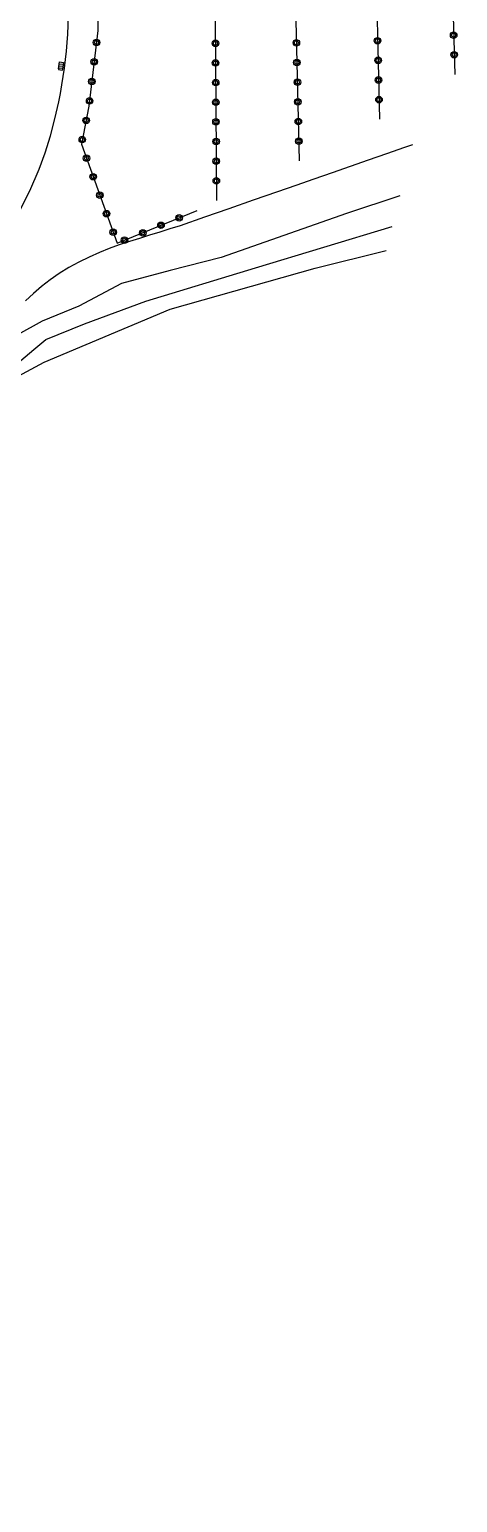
# Model space of a CAD drawing. Header units: millimetres. Extents: x 137000 to 138002, y 152999 to 154002.
# Drawn here: x 137589.9 to 137622.5, y 153671 to 153783.4 of the extents above; entities that cross this region are included whole.
import ezdxf

# ---------------------------------------------------------------- set-up
doc = ezdxf.new("R2010")
doc.units = ezdxf.units.MM
doc.layers.get('0').update_dxf_attribs({"linetype": 'CONTINUOUS'})
for name, color, linetype in [('W0014', 7, 'CONTINUOUS'), ('W0017', 7, 'CONTINUOUS'), ('W0211', 2, 'CONTINUOUS'), ('W0323', 7, 'CONTINUOUS'), ('W0330', 7, 'CONTINUOUS'), ('W0401', 7, 'CONTINUOUS')]:
    doc.layers.add(name, color=color, linetype=linetype)

# ---------------------------------------------------------------- blocks, each defined once
blk = doc.blocks.new('T401')
for p, q in [((-0.3, 0.3), (0, 0.3)), ((-0.3, -0.25), (-0.3, 0.3)), ((-0.3, 0.15), (0, 0.15)), ((-0.3, 0), (0, 0)), ((0, 0.3), (0, -0.25)), ((-0.3, -0.15), (0, -0.15)), ((-0.3, -0.25), (-0.3, -0.3)), ((-0.3, -0.3), (0, -0.3)), ((0, -0.3), (0, -0.25))]:
    blk.add_line(p, q)
blk = doc.blocks.new('t323o')
at = {"color": 0, "linetype": 'Continuous'}
for radius in [0.25, 0.15]:
    blk.add_circle((0, 0), radius, dxfattribs=at)

msp = doc.modelspace()

# ---------------------------------------------------------------- linework, layer by layer
at = {"layer": 'W0014'}
msp.add_lwpolyline([(137589.12, 153769.5), (137589.93, 153771.11), (137590.64, 153772.76), (137591.11, 153774.02), (137591.5, 153775.31), (137591.84, 153776.61), (137592.14, 153777.91), (137592.26, 153778.55), (137592.38, 153779.2), (137592.48, 153779.84), (137592.57, 153780.48), (137592.65, 153781.13), (137592.72, 153781.78), (137592.78, 153782.43), (137592.83, 153783.08), (137592.94, 153785.8)], dxfattribs=at)
at = {"layer": 'W0017'}
for points in [[(137618.13, 153770.72), (137614.06, 153769.39), (137604.52, 153766.02), (137600.63, 153765.04), (137596.91, 153764.04), (137593.67, 153762.3), (137590.88, 153761.16), (137588.98, 153760.12), (137587.95, 153759.22), (137584.67, 153757.27), (137581.82, 153755.69), (137574.38, 153751.47), (137565.87, 153747.16), (137560.83, 153744.61), (137558.1, 153743.4), (137557.33, 153743.44), (137557.02, 153744.18)], [(137552.22, 153741.3), (137555.31, 153741.32), (137558.24, 153741.63), (137561.24, 153742.69), (137566.26, 153745.33), (137575.31, 153750.68), (137584.84, 153755.53), (137588.58, 153757.59), (137590.24, 153759), (137591.14, 153759.76), (137594.1, 153760.95), (137598.78, 153762.69), (137607.14, 153765.24), (137617.55, 153768.38)]]:
    msp.add_lwpolyline(points, dxfattribs=at)
at = {"layer": 'W0211'}
msp.add_lwpolyline([(137619.1, 153774.62), (137618.49, 153774.41), (137617.11, 153773.93), (137615.73, 153773.45), (137614.35, 153772.96), (137612.97, 153772.48), (137611.59, 153772), (137610.2, 153771.52), (137608.82, 153771.04), (137606.96, 153770.39), (137605.1, 153769.74), (137603.24, 153769.09), (137601.38, 153768.45), (137600.61, 153768.2), (137599.84, 153767.96), (137599.06, 153767.72), (137598.29, 153767.48), (137597.52, 153767.24), (137596.75, 153766.98), (137595.99, 153766.7), (137595.23, 153766.4), (137594.45, 153766.05), (137593.67, 153765.67), (137592.91, 153765.25), (137592.18, 153764.8), (137591.49, 153764.32), (137590.83, 153763.82), (137590.2, 153763.28), (137589.59, 153762.71)], dxfattribs=at)
at = {"layer": 'W0323'}
for points in [[(137595.24, 153790.82), (137595.12, 153783.34), (137594.44, 153777.57), (137593.86, 153774.68), (137596.59, 153767.11), (137602.7, 153769.62)], [(137610.05, 153790.54), (137610.47, 153773.41)], [(137616.26, 153790.66), (137616.58, 153776.57)], [(137622.06, 153789.79), (137622.32, 153780)], [(137604.04, 153787.89), (137604.16, 153770.37)]]:
    msp.add_lwpolyline(points, dxfattribs=at)
at = {"layer": 'W0330'}
msp.add_lwpolyline([(137543.31, 153671), (137540.78, 153674.81), (137539.17, 153678.33), (137533.82, 153686.08), (137529.07, 153692.78), (137523.88, 153700.21), (137519.3, 153706.47), (137518.09, 153709.33), (137518.04, 153710.78), (137518.46, 153712.11), (137528.22, 153719.24), (137539.38, 153727.38), (137552.61, 153736.29), (137559.67, 153740.74), (137568.83, 153746.28), (137583.5, 153754), (137591.02, 153758.03), (137600.62, 153762.07), (137611.69, 153765.2), (137617.1, 153766.55)], dxfattribs=at)

# ---------------------------------------------------------------- block references
at = {"layer": 'W0323'}
for p, rotation in [((137616.44, 153782.57), 271.301121276027), ((137622.24, 153783), 271.4905885640153), ((137595.02, 153782.44), 263.2429488411156), ((137604.08, 153782.37), 270.3957912220644), ((137610.25, 153782.41), 271.4115337588575), ((137622.28, 153781.5), 271.4905885640153), ((137594.84, 153780.95), 263.2429488411156), ((137604.09, 153780.87), 270.3957912220644), ((137610.29, 153780.91), 271.4115337588575), ((137616.48, 153781.07), 271.301121276027), ((137594.66, 153779.46), 263.2429488411156), ((137604.1, 153779.37), 270.3957912220644), ((137610.33, 153779.41), 271.4115337588575), ((137616.51, 153779.57), 271.301121276027), ((137594.49, 153777.97), 263.2429488411156), ((137604.11, 153777.87), 270.3957912220644), ((137610.36, 153777.91), 271.4115337588575), ((137616.55, 153778.07), 271.301121276027), ((137594.22, 153776.49), 258.6481205398258), ((137604.12, 153776.37), 270.3957912220644), ((137610.4, 153776.41), 271.4115337588575), ((137593.93, 153775.02), 258.6481205398258), ((137604.13, 153774.87), 270.3957912220644), ((137610.44, 153774.91), 271.4115337588575), ((137594.25, 153773.6), 289.8607968489871), ((137604.14, 153773.37), 270.3957912220644), ((137594.76, 153772.19), 289.8607968489871), ((137604.15, 153771.87), 270.3957912220644), ((137595.27, 153770.78), 289.8607968489871), ((137595.78, 153769.37), 289.8607968489871), ((137601.31, 153769.05), 22.32822645647278), ((137596.29, 153767.96), 289.8607968489871), ((137598.54, 153767.91), 22.32822645647278), ((137599.93, 153768.48), 22.32822645647278), ((137597.15, 153767.34), 22.32822645647278)]:
    msp.add_blockref('t323o', p, dxfattribs=dict(at, rotation=rotation))
at = {"layer": 'W0401', "rotation": 352.6751352331227}
msp.add_blockref('T401', (137592.45, 153780.62), dxfattribs=at)

doc.saveas('drawing.dxf')
